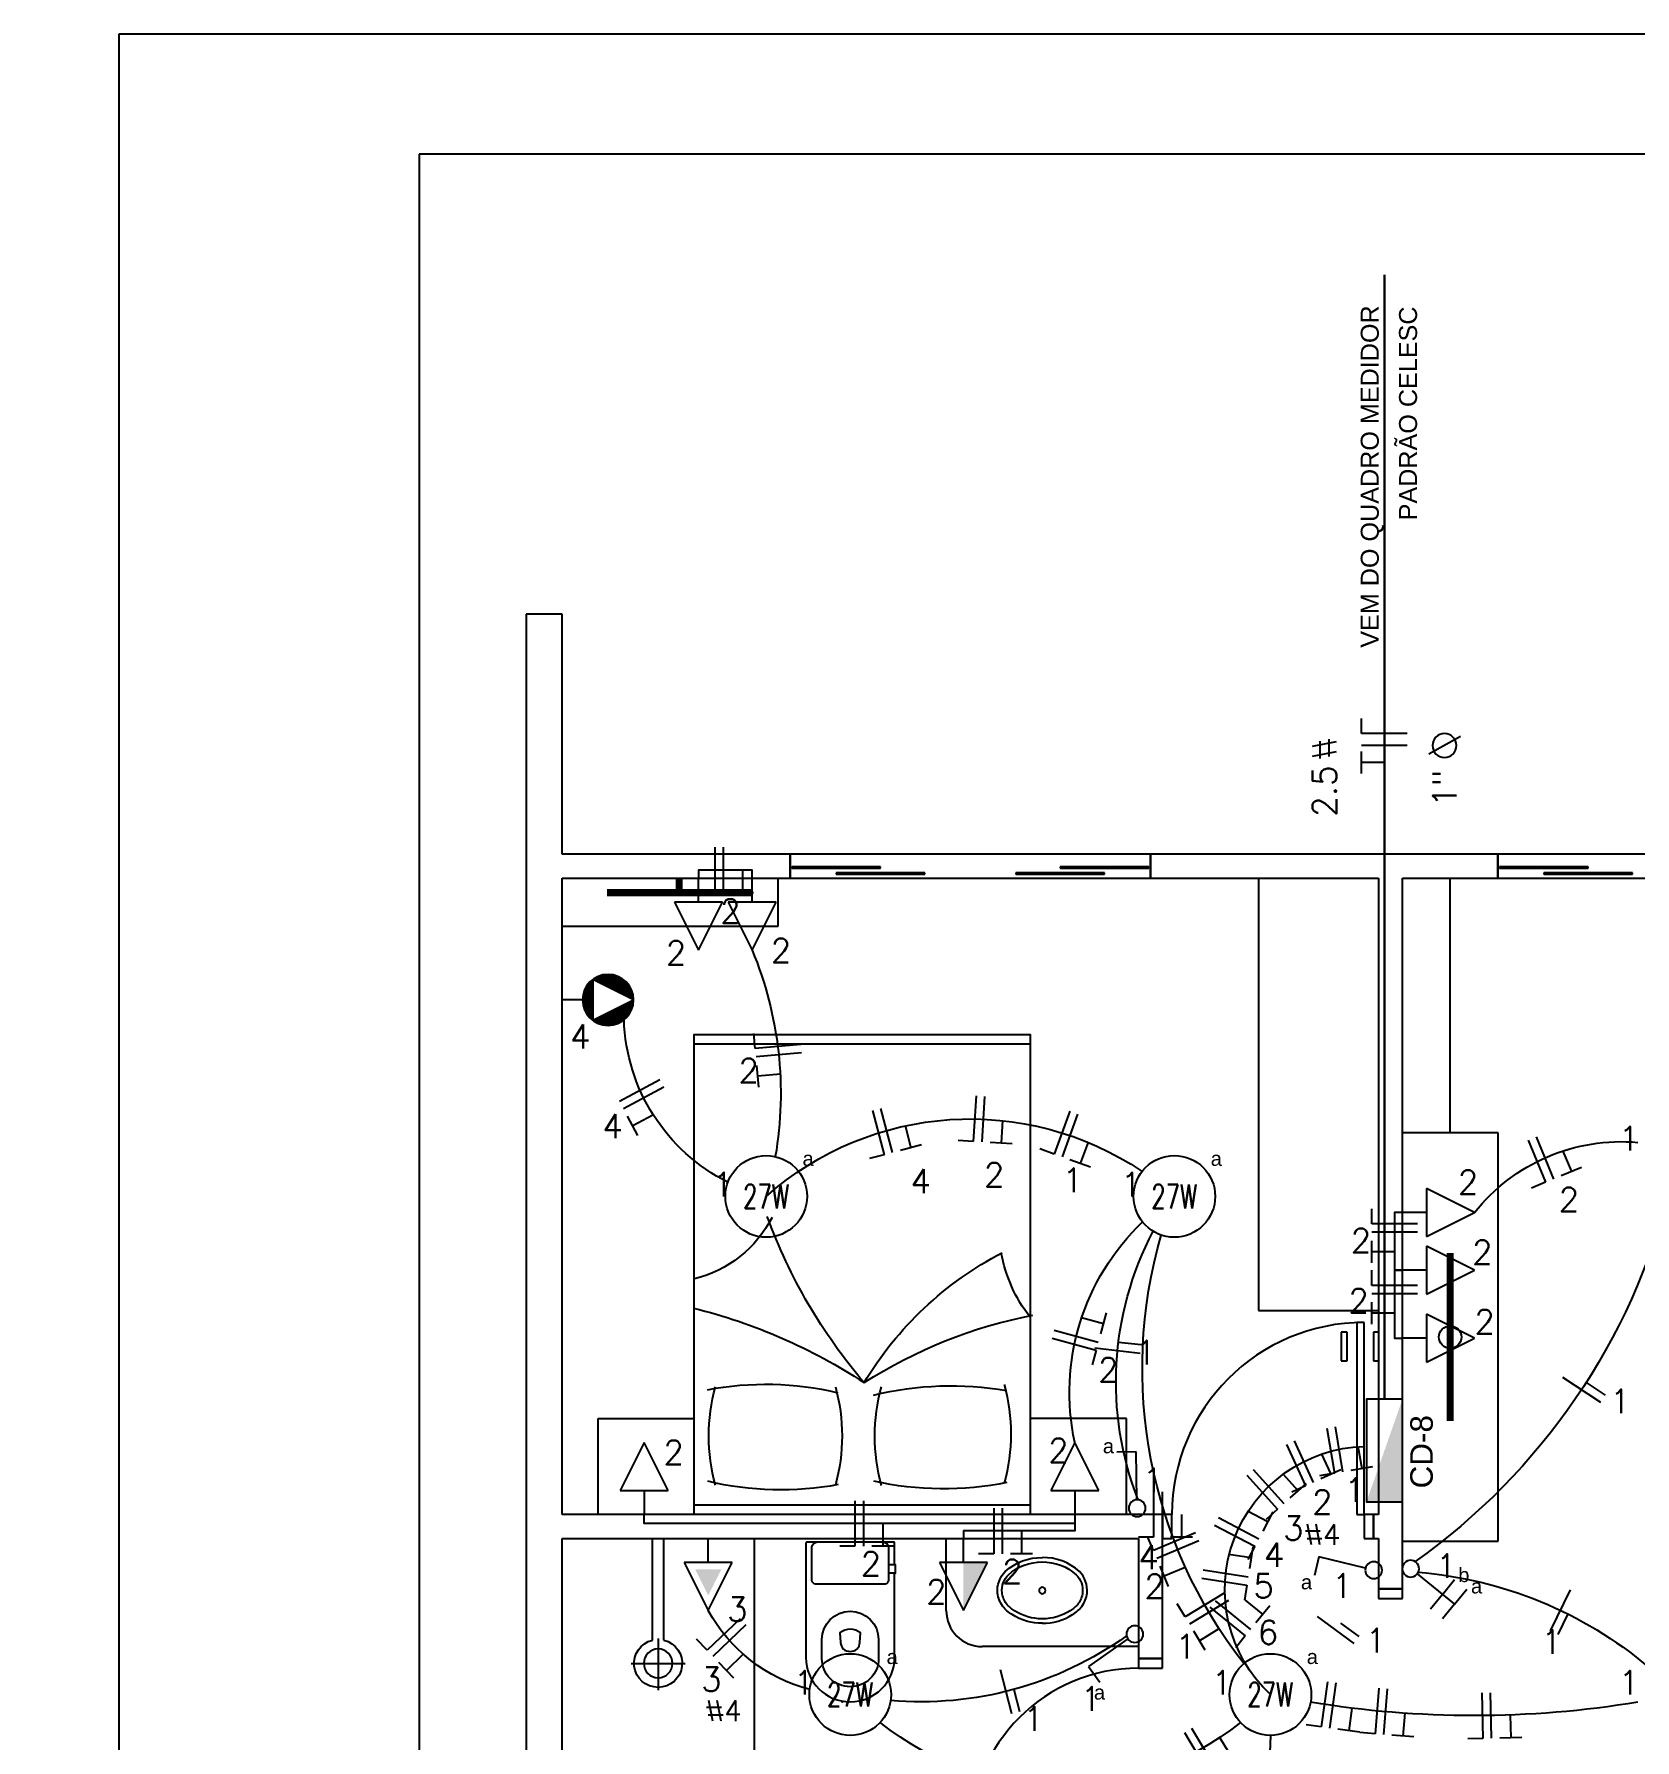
# Model space of a CAD drawing. Header units: metres. Extents: x 49 to 320, y -91 to 27.
# Drawn here: x 141.26 to 147.93, y -53.84 to -46.74 of the extents above; entities that cross this region are included whole.
import ezdxf
from ezdxf.enums import TextEntityAlignment as Align

# ---------------------------------------------------------------- set-up
doc = ezdxf.new("R2010")
doc.units = ezdxf.units.M
doc.header["$LTSCALE"] = 0.2
for name, color, linetype in [('ARQ-___-___-LEG', 3, 'Continuous'), ('ARQ-EQP', 24, 'Continuous'), ('ARQ-EQP-___-INT', 7, 'Continuous'), ('ARQ-MOB-___-INT', 7, 'Continuous'), ('BITOLA', 7, 'Continuous'), ('CIRCUITO', 7, 'Continuous'), ('CIRCUITO_FIACAO', 10, 'Continuous'), ('INTERRUPTORES', 6, 'Continuous'), ('LUMINARIAS', 1, 'Continuous'), ('SOMENTE_FIACAO', 3, 'Continuous'), ('SOMENTE_TUBULACAO', 5, 'Continuous'), ('TEXTO_INTERRUPTOR', 7, 'Continuous'), ('TOMADAS', 3, 'Continuous')]:
    doc.layers.add(name, color=color, linetype=linetype)
doc.styles.add('REGUA100', font='arial.ttf')
doc.styles.add('REGUA60', font='arial.ttf')
doc.styles.add('ROMANS', font='romans', dxfattribs={"height": 6})
doc.styles.get("Standard").update_dxf_attribs({"font": 'arial.ttf'})

# ---------------------------------------------------------------- blocks, each defined once
blk = doc.blocks.new('SAC616S2')
at = {"layer": 'ARQ-EQP', "color": 0, "linetype": 'ByBlock'}
blk.add_lwpolyline([(18.17, -1.5, -0.329256), (18.5, -1.88), (18.5, -49.6, -0.412623), (0, -68, -0.412623), (-18.5, -49.6), (-18.5, -14.45), (-18.9, -14.45), (-18.9, -10.95), (-18.5, -10.95), (-18.5, -1.88, -0.329256), (-18.17, -1.5), (-17.25, -1.5), (0, -1.5), (17.29, -1.5)], format="xyb", close=True, dxfattribs=at)
at = {"layer": 'ARQ-EQP-___-INT'}
for p, q in [((-18.5, -10.95), (-16, -10.95)), ((-18.5, -14.45), (-16, -14.45))]:
    blk.add_line(p, q, dxfattribs=at)
blk.add_lwpolyline([(-14, -1.5, 0.324141), (-16, -3.5), (-16, -17.5, 0.333333), (-14.5, -19), (0, -19), (14.5, -19, 0.333333), (16, -17.5), (16, -3.5, 0.324141), (14, -1.5, 0.324141)], format="xyb", dxfattribs=at)
for points in [[(0, -61.7, 0.418677), (11.8, -50), (11.8, -42.1, 0.411784), (0, -30.2, 0.411784), (-11.8, -42.1), (-11.8, -50, 0.418677)], [(0, -47, -0.428571), (-4, -43.3), (-4.3, -39.3, -0.16754), (0, -37.8, -0.16754), (4.3, -39.3), (4, -43.3, -0.428571)]]:
    blk.add_lwpolyline(points, format="xyb", close=True, dxfattribs=at)
blk.add_point((3.34, -68), dxfattribs=at)
blk = doc.blocks.new('SACHS__2')
at = {"layer": 'ARQ-EQP', "color": 0, "linetype": 'ByBlock'}
for p, q in [((42.29, 2.4), (0, 2.4)), ((0, 2.4), (0, -2.4)), ((42.29, -2.4), (0, -2.4))]:
    blk.add_line(p, q, dxfattribs=at)
blk.add_arc((52, 0), 10, 193.88654, 166.11346, dxfattribs=at)
at = {"layer": 'ARQ-EQP-___-INT'}
for p, q in [((52, 11.2), (52, -11.2)), ((41.6, 0), (63.2, 0))]:
    blk.add_line(p, q, dxfattribs=at)
blk.add_circle((52, 0), 6, dxfattribs=at)
blk = doc.blocks.new('SAL37S_2')
at = {"layer": 'ARQ-EQP-___-INT'}
for points in [[(0.02, -10, 0.145827), (-16.81, -14.87, 0.090827), (-22, -19.4, 0.12568), (-24.84, -26.73, 0.221372), (-20.58, -38.81, 0.186059), (0.02, -46.55, 0.186059)], [(-0.02, -10, -0.145827), (16.81, -14.87, -0.090827), (22, -19.4, -0.12568), (24.84, -26.73, -0.221372), (20.58, -38.81, -0.186059), (-0.02, -46.55, -0.186059)]]:
    blk.add_lwpolyline(points, format="xyb", dxfattribs=at)
blk.add_lwpolyline([(0, -12.5, 0.14623), (-15.5, -17, 0.09047), (-20, -20.9, 0.123903), (-22.35, -27, 0.21906), (-18.85, -37, 0.185248), (0, -44.05, 0.185248), (18.85, -37, 0.21906), (22.35, -27, 0.123903), (20, -20.9, 0.09047), (15.5, -17, 0.14623)], format="xyb", close=True, dxfattribs=at)
blk.add_circle((0, -28.25), 1.8, dxfattribs=at)
blk = doc.blocks.new('MDCCAS22')
at = {"color": 0}
blk.add_lwpolyline([(140, 0), (0, 0), (0, -200), (140, -200)], close=True, dxfattribs=at)
at = {"layer": 'ARQ-MOB-___-INT'}
for p, q in [((0, -4), (140, -4)), ((0, -196), (140, -196))]:
    blk.add_line(p, q, dxfattribs=at)
for centre, radius, start, end in [((36.14, -140.56), 130.32, 79.45741, 103.51085), ((82.89, -32.71), 76.8, 164.48595, 195.51405), ((-15.19, -32.71), 76.8, 344.48595, 15.51405), ((103.9, -146.58), 135.89, 78.80761, 102.36088), ((152.01, -32.7), 76.8, 164.48595, 195.51405), ((55.11, -33.55), 76.8, 344.48595, 15.51405), ((-55.47, 137.47), 230.14, 283.86849, 303.27711), ((29.71, 76.04), 130.31, 259.29808, 283.35216), ((243.13, -201.79), 226.41, 139.56103, 159.93611), ((178.64, 112.88), 199.47, 237.27407, 259.15181), ((195.03, 19.52), 144.83, 210.93609, 242.5714), ((106.88, 82.36), 135.99, 256.29588, 279.84092), ((188.19, -119.84), 61.23, 142.0564, 169.8271), ((-11.98, -146.66), 50.03, 27.33297, 76.02563)]:
    blk.add_arc(centre, radius, start, end, dxfattribs=at)
blk = doc.blocks.new('*U382', base_point=(1526.24, 1510.49))
at = {"linetype": 'Continuous'}
blk.add_circle((1526.24, 1510.49), 17, dxfattribs=at)
at = {"linetype": 'Continuous', "style": 'ROMANS', "width": 0.7}
blk.add_text('27W', height=10, dxfattribs=at).set_placement((1526.2, 1510.49), align=Align.MIDDLE)
blk = doc.blocks.new('*U383', base_point=(1356.24, 1510.49))
at = {"linetype": 'Continuous'}
blk.add_circle((1356.24, 1510.49), 17, dxfattribs=at)
at = {"linetype": 'Continuous', "style": 'ROMANS', "width": 0.7}
blk.add_text('27W', height=10, dxfattribs=at).set_placement((1356.2, 1510.49), align=Align.MIDDLE)
blk = doc.blocks.new('*U384', base_point=(1391.24, 1302.99))
at = {"linetype": 'Continuous'}
blk.add_circle((1391.24, 1302.99), 17, dxfattribs=at)
at = {"linetype": 'Continuous', "style": 'ROMANS', "width": 0.7}
blk.add_text('27W', height=10, dxfattribs=at).set_placement((1391.2, 1302.99), align=Align.MIDDLE)
blk = doc.blocks.new('*U385', base_point=(1566.24, 1302.99))
at = {"linetype": 'Continuous'}
blk.add_circle((1566.24, 1302.99), 17, dxfattribs=at)
at = {"linetype": 'Continuous', "style": 'ROMANS', "width": 0.7}
blk.add_text('27W', height=10, dxfattribs=at).set_placement((1566.2, 1302.99), align=Align.MIDDLE)
blk = doc.blocks.new('*U321', base_point=(1830.96, -37.01))
blk.add_lwpolyline([(1802.46, -37.01), (1802.46, -17.01), (1859.46, -17.01), (1859.46, -37.01)], close=True)
blk.add_trace([(1859.46, -17.01), (1802.46, -37.01), (1859.46, -37.01)])
blk = doc.blocks.new('*U402', base_point=(1511.24, 274.62))
at = {"color": 2}
for p, q in [((1490.54, 291.31), (1495.14, 297.85)), ((1506.9, 279.8), (1490.54, 291.31))]:
    blk.add_line(p, q, dxfattribs=at)
blk.add_circle((1509.76, 277.79), 3.5, dxfattribs=at)
blk = doc.blocks.new('*U404', base_point=(1513.03, 227.99))
at = {"color": 2}
for p, q in [((1510.66, 221.86), (1510.28, 201.86)), ((1510.28, 201.86), (1502.28, 202.01))]:
    blk.add_line(p, q, dxfattribs=at)
blk.add_circle((1510.73, 225.36), 3.5, dxfattribs=at)
blk = doc.blocks.new('*U405', base_point=(1611.24, 248.26))
at = {"color": 2}
for p, q in [((1586.41, 245.65), (1584.54, 253.43)), ((1605.85, 250.33), (1586.41, 245.65))]:
    blk.add_line(p, q, dxfattribs=at)
blk.add_circle((1609.26, 251.15), 3.5, dxfattribs=at)
blk = doc.blocks.new('*U408', base_point=(1621.24, 249.71))
for p, q in [((1642.97, 265.26), (1637.96, 271.5)), ((1627.37, 252.74), (1642.97, 265.26)), ((1637.96, 261.23), (1632.95, 267.47)), ((1642.97, 265.26), (1647.98, 259.02)), ((1637.96, 261.23), (1642.96, 255))]:
    blk.add_line(p, q)
blk.add_circle((1624.64, 250.55), 3.5)
blk = doc.blocks.new('*U410', base_point=(1332.13, 237.99))
for p, q in [((1322.13, 247.99), (1332.13, 267.99)), ((1332.13, 267.99), (1342.13, 247.99)), ((1342.13, 247.99), (1322.13, 247.99)), ((1332.13, 247.99), (1332.13, 237.99))]:
    blk.add_line(p, q)
blk.add_trace([(1326.66, 250.79), (1337.6, 250.79), (1332.13, 261.73)])
blk = doc.blocks.new('*X411')
at = {"color": 0}
for p, q in [((337.98, 767.55), (339.55, 769.11)), ((338.57, 767.25), (341.02, 769.7)), ((339.16, 766.96), (342.24, 770.04)), ((339.75, 766.66), (343.31, 770.22)), ((340.34, 766.37), (344.28, 770.31)), ((340.93, 766.07), (345.18, 770.33)), ((341.52, 765.78), (346.02, 770.28)), ((342.1, 765.49), (346.8, 770.18)), ((342.69, 765.19), (347.55, 770.05)), ((343.28, 764.9), (348.26, 769.87)), ((343.87, 764.6), (348.94, 769.66)), ((344.46, 764.31), (349.58, 769.43)), ((345.05, 764.01), (350.2, 769.16)), ((332.42, 757.57), (337.42, 762.57)), ((332.44, 758.47), (337.42, 763.45)), ((332.47, 756.73), (337.42, 761.68)), ((332.52, 759.44), (337.42, 764.34)), ((332.56, 755.94), (337.42, 760.8)), ((332.71, 760.51), (337.42, 765.22)), ((333.04, 761.73), (337.42, 766.1)), ((333.63, 763.2), (337.42, 766.99)), ((335.06, 765.51), (337.24, 767.69)), ((345.64, 763.72), (350.79, 768.86)), ((346.23, 763.42), (351.35, 768.55)), ((346.82, 763.13), (351.89, 768.2)), ((347.41, 762.83), (352.41, 767.84)), ((348, 762.54), (352.9, 767.45)), ((348.59, 762.24), (353.38, 767.03)), ((349.18, 761.95), (353.83, 766.6)), ((349.77, 761.65), (354.25, 766.14)), ((350.35, 761.36), (354.66, 765.66)), ((350.94, 761.07), (355.04, 765.16)), ((351.53, 760.77), (355.4, 764.64)), ((352.12, 760.48), (355.74, 764.09)), ((352.71, 760.18), (356.05, 763.52)), ((353.3, 759.89), (356.33, 762.92)), ((353.89, 759.59), (356.59, 762.3)), ((354.48, 759.3), (356.82, 761.64)), ((355.07, 759), (357.02, 760.96)), ((332.7, 755.2), (337.42, 759.92)), ((332.87, 754.49), (337.42, 759.03)), ((333.08, 753.81), (337.42, 758.15)), ((333.32, 753.17), (337.42, 757.26)), ((333.59, 752.55), (337.42, 756.38)), ((333.88, 751.96), (337.42, 755.5)), ((334.2, 751.39), (337.42, 754.61)), ((334.55, 750.85), (337.42, 753.73)), ((334.91, 750.34), (337.42, 752.84)), ((340.45, 746.15), (346.83, 752.53)), ((341.11, 745.92), (348.6, 753.42)), ((341.79, 745.73), (350.37, 754.3)), ((342.51, 745.56), (352.13, 755.19)), ((343.27, 745.44), (353.9, 756.07)), ((344.07, 745.36), (355.67, 756.95)), ((344.93, 745.33), (357.42, 757.82)), ((345.85, 745.36), (357.38, 756.9)), ((346.85, 745.48), (357.27, 755.9)), ((347.95, 745.7), (357.05, 754.79)), ((349.23, 746.1), (356.65, 753.52)), ((355.66, 758.71), (357.19, 760.24)), ((356.25, 758.41), (357.31, 759.48)), ((356.84, 758.12), (357.39, 758.67)), ((335.3, 749.84), (337.42, 751.96)), ((335.71, 749.37), (337.42, 751.08)), ((336.15, 748.92), (337.42, 750.19)), ((336.6, 748.49), (337.42, 749.31)), ((337.08, 748.09), (337.42, 748.43)), ((337.58, 747.71), (337.99, 748.11)), ((338.11, 747.35), (339.76, 749)), ((338.66, 747.01), (341.53, 749.88)), ((339.23, 746.7), (343.3, 750.77)), ((339.83, 746.41), (345.06, 751.65)), ((350.84, 746.82), (355.93, 751.91))]:
    blk.add_line(p, q, dxfattribs=at)
blk = doc.blocks.new('*U412', base_point=(1271.24, 13.66))
for p, q in [((1283.99, 22.16), (1300.99, 13.66)), ((1283.99, 5.16), (1283.99, 22.16)), ((1279.74, 13.66), (1271.24, 13.66)), ((1300.99, 13.66), (1283.99, 5.16))]:
    blk.add_line(p, q)
blk.add_circle((1290.37, 13.66), 10.62)
at = {"xscale": 0.85, "yscale": 0.85, "zscale": 0.85}
blk.add_blockref('*X411', (997.19, -630.49), dxfattribs=at)
blk = doc.blocks.new('*U416', base_point=(1305.42, 227.99))
for p, q in [((1305.42, 217.99), (1305.42, 227.99)), ((1295.42, 217.99), (1315.42, 217.99)), ((1305.42, 197.99), (1295.42, 217.99)), ((1315.42, 217.99), (1305.42, 197.99))]:
    blk.add_line(p, q)
blk = doc.blocks.new('*U417', base_point=(1484.76, 227.99))
for p, q in [((1484.76, 217.99), (1484.76, 227.99)), ((1474.76, 217.99), (1494.76, 217.99)), ((1484.76, 197.99), (1474.76, 217.99)), ((1494.76, 217.99), (1484.76, 197.99))]:
    blk.add_line(p, q)
blk = doc.blocks.new('*U418', base_point=(1350.4, -37.01))
for p, q in [((1340.4, -27.01), (1350.4, -7.01)), ((1350.4, -7.01), (1360.4, -27.01)), ((1360.4, -27.01), (1340.4, -27.01)), ((1350.4, -27.01), (1350.4, -37.01))]:
    blk.add_line(p, q)
blk = doc.blocks.new('*U419', base_point=(1328.06, -37.01))
for p, q in [((1318.06, -27.01), (1328.06, -7.01)), ((1328.06, -7.01), (1338.06, -27.01)), ((1338.06, -27.01), (1318.06, -27.01)), ((1328.06, -27.01), (1328.06, -37.01))]:
    blk.add_line(p, q)
blk = doc.blocks.new('*U420', base_point=(1621.24, 102.24))
for p, q in [((1631.24, 112.24), (1651.24, 102.24)), ((1631.24, 92.24), (1631.24, 112.24)), ((1631.24, 102.24), (1621.24, 102.24)), ((1651.24, 102.24), (1631.24, 92.24))]:
    blk.add_line(p, q)
blk = doc.blocks.new('*U421', base_point=(1621.24, 126.22))
for p, q in [((1631.24, 136.22), (1651.24, 126.22)), ((1631.24, 116.22), (1631.24, 136.22)), ((1631.24, 126.22), (1621.24, 126.22)), ((1651.24, 126.22), (1631.24, 116.22))]:
    blk.add_line(p, q)
blk = doc.blocks.new('*U422', base_point=(1621.24, 154.5))
for p, q in [((1631.24, 164.5), (1651.24, 154.5)), ((1631.24, 144.5), (1631.24, 164.5)), ((1631.24, 154.5), (1621.24, 154.5)), ((1651.24, 154.5), (1631.24, 144.5))]:
    blk.add_line(p, q)
blk = doc.blocks.new('*U435', base_point=(1553.79, 314.56))
at = {"linetype": 'ByBlock'}
blk.add_arc((1478.74, 221.27), 119.73, 51.18675, 128.81325, dxfattribs=at)
blk = doc.blocks.new('*U437', base_point=(1582.95, 306.12))
at = {"linetype": 'ByBlock'}
blk.add_arc((1651.12, -104.29), 416.04, 80.56994, 99.43006, dxfattribs=at)
blk = doc.blocks.new('*U438', base_point=(1566.35, 319.99))
at = {"linetype": 'ByBlock'}
for start, end in [(64.71513, 64.71513), (1.87242, 60.25791)]:
    blk.add_arc((1347.88, 312.85), 218.58, start, end, dxfattribs=at)
blk = doc.blocks.new('*U439', base_point=(1555.21, 290.06))
at = {"linetype": 'ByBlock'}
for start, end in [(201.09787, 201.09787), (141.96764, 196.2101)]:
    blk.add_arc((1712.22, 167.25), 199.34, start, end, dxfattribs=at)
blk = doc.blocks.new('*U440', base_point=(1512.8, 85.09))
at = {"linetype": 'ByBlock'}
for start, end in [(311.54724, 311.54724), (228.45276, 303.94152)]:
    blk.add_arc((1441.24, 191.41), 128.16, start, end, dxfattribs=at)
blk = doc.blocks.new('*U441', base_point=(1517.42, 110.02))
at = {"linetype": 'ByBlock'}
blk.add_arc((1637.2, 172.85), 135.26, 158.7442, 207.67668, dxfattribs=at)
blk = doc.blocks.new('*U442', base_point=(1512.98, 106.13))
at = {"linetype": 'ByBlock'}
blk.add_arc((1580.88, 177.25), 98.33, 167.81988, 226.32762, dxfattribs=at)
blk = doc.blocks.new('*U443', base_point=(1340.3, 89.58))
at = {"linetype": 'ByBlock'}
blk.add_arc((1375.37, 19.49), 78.38, 116.57626, 178.208, dxfattribs=at)
blk = doc.blocks.new('*U444', base_point=(1360.03, 78.92))
at = {"linetype": 'ByBlock'}
for start, end in [(16.02017, 16.02017), (337.45978, 9.75183)]:
    blk.add_arc((1206.81, 52.59), 155.47, start, end, dxfattribs=at)
blk = doc.blocks.new('*U445', base_point=(1484.76, 227.99))
at = {"linetype": 'ByBlock'}
blk.add_lwpolyline([(1484.76, 227.99), (1484.76, 231.73), (1305.42, 231.73), (1305.42, 227.99)], dxfattribs=at)
blk = doc.blocks.new('*U446', base_point=(1374.38, 300.85))
at = {"linetype": 'ByBlock'}
blk.add_arc((1391.24, 235.58), 67.41, 104.48774, 151.26272, dxfattribs=at)
blk = doc.blocks.new('*U447', base_point=(1408.07, 305.44))
at = {"linetype": 'ByBlock'}
blk.add_arc((1420.79, 159.08), 146.92, 54.38759, 94.96753, dxfattribs=at)
blk = doc.blocks.new('*U448', base_point=(1438.38, 237.99))
for p, q in [((1428.38, 247.99), (1438.38, 267.99)), ((1438.38, 267.99), (1448.38, 247.99)), ((1448.38, 247.99), (1428.38, 247.99)), ((1438.38, 247.99), (1438.38, 237.99))]:
    blk.add_line(p, q)
blk.add_trace([(1438.38, 247.99), (1448.38, 247.99), (1438.38, 267.99)])
blk = doc.blocks.new('*U449', base_point=(1484.76, 227.99))
at = {"linetype": 'ByBlock'}
blk.add_lwpolyline([(1484.76, 227.99), (1484.76, 234.82), (1438.38, 234.82), (1438.38, 237.99)], dxfattribs=at)
blk = doc.blocks.new('*U455', base_point=(1723.55, 291.41))
at = {"linetype": 'ByBlock'}
blk.add_arc((1614.14, 421.38), 169.89, 274.61369, 310.09085, dxfattribs=at)
blk = doc.blocks.new('*U456', base_point=(1732.37, 92.94))
at = {"linetype": 'ByBlock'}
blk.add_arc((1470.13, 27.02), 270.4, 14.10915, 54.66184, dxfattribs=at)
blk = doc.blocks.new('*U457', base_point=(1719.32, 72.99))
at = {"linetype": 'ByBlock'}
for start, end in [(287.56289, 287.56289), (218.43399, 275.06739)]:
    blk.add_arc((1712.42, 150.79), 78.11, start, end, dxfattribs=at)
blk = doc.blocks.new('*U478', base_point=(1621.24, 102.24))
at = {"linetype": 'ByBlock'}
blk.add_lwpolyline([(1621.24, 102.24), (1617.97, 102.24), (1617.97, 126.22), (1621.24, 126.22)], dxfattribs=at)
blk = doc.blocks.new('*U479', base_point=(1621.24, 126.22))
at = {"linetype": 'ByBlock'}
blk.add_lwpolyline([(1621.24, 126.22), (1617.97, 126.22), (1617.97, 154.5), (1621.24, 154.5)], dxfattribs=at)
blk = doc.blocks.new('*U480', base_point=(1350.4, -37.01))
at = {"linetype": 'ByBlock'}
blk.add_lwpolyline([(1350.4, -37.01), (1350.4, -40.44), (1328.06, -40.44), (1328.06, -37.01)], dxfattribs=at)
blk = doc.blocks.new('N')
for p, q in [((0, 9.5), (-6.33, 9.5)), ((0, -9.5), (0, 9.5))]:
    blk.add_line(p, q)
blk = doc.blocks.new('F')
blk.add_line((0, -9.5), (0, 9.5))
blk = doc.blocks.new('T')
at = {"linetype": 'Continuous'}
for p, q in [((4.57, 9.5), (-4.57, 9.5)), ((0, 0), (0, 9.5))]:
    blk.add_line(p, q, dxfattribs=at)
blk = doc.blocks.new('*U486', base_point=(1597.21, 201.64))
at = {"layer": 'SOMENTE_FIACAO', "linetype": 'ByBlock', "rotation": 350.3883811900001}
for name, p in [('N', (1591.3, 201.41)), ('F', (1594.75, 200.83)), ('T', (1602.71, 199.48))]:
    blk.add_blockref(name, p, dxfattribs=at)
blk = doc.blocks.new('*U487', base_point=(1540.09, 323.68))
at = {"layer": 'SOMENTE_FIACAO', "linetype": 'ByBlock', "rotation": 329.07498224}
for name, p in [('N', (1535.31, 326.95)), ('F', (1538.31, 325.15)), ('T', (1545.24, 321))]:
    blk.add_blockref(name, p, dxfattribs=at)
blk = doc.blocks.new('*U488', base_point=(1594.57, 307.13))
at = {"layer": 'SOMENTE_FIACAO', "linetype": 'ByBlock', "rotation": 7.82594547}
for name, p in [('N', (1588.73, 307.08)), ('F', (1592.2, 307.56)), ('T', (1600.2, 308.66))]:
    blk.add_blockref(name, p, dxfattribs=at)
blk = doc.blocks.new('*U490', base_point=(1543.17, 269.85))
at = {"layer": 'SOMENTE_FIACAO', "linetype": 'ByBlock', "rotation": 58.74463088}
for name, p in [('T', (1544.81, 275.62)), ('N', (1538.81, 265.73)), ('F', (1540.62, 268.72))]:
    blk.add_blockref(name, p, dxfattribs=at)
blk = doc.blocks.new('R')
blk.add_line((0, 0), (0, 9.5))
blk = doc.blocks.new('*U491', base_point=(1457.63, 300.94))
at = {"layer": 'SOMENTE_FIACAO', "linetype": 'ByBlock', "rotation": 345.4423853999999}
for name, p in [('F', (1456.02, 301.72)), ('R', (1459.41, 300.84))]:
    blk.add_blockref(name, p, dxfattribs=at)
blk = doc.blocks.new('*U492', base_point=(1504.07, 158.09))
at = {"layer": 'SOMENTE_FIACAO', "linetype": 'ByBlock', "rotation": 276.3259745}
for name, p in [('F', (1502.57, 159.68)), ('R', (1502.96, 156.2))]:
    blk.add_blockref(name, p, dxfattribs=at)
blk = doc.blocks.new('*U493', base_point=(1484.23, 72.63))
at = {"layer": 'SOMENTE_FIACAO', "linetype": 'ByBlock', "rotation": 19.89384190000001}
for name, p in [('F', (1482.7, 70.12)), ('T', (1490.29, 72.87)), ('N', (1479.41, 68.93))]:
    blk.add_blockref(name, p, dxfattribs=at)
blk = doc.blocks.new('*U495', base_point=(1593.57, 274))
at = {"layer": 'SOMENTE_FIACAO', "linetype": 'ByBlock', "rotation": 306.34365779}
for name, p in [('F', (1593.39, 276.04)), ('R', (1595.47, 273.22))]:
    blk.add_blockref(name, p, dxfattribs=at)
blk = doc.blocks.new('*U501', base_point=(1694.92, 173.33))
at = {"layer": 'SOMENTE_FIACAO', "linetype": 'ByBlock', "rotation": 303.05878063}
for name, p in [('F', (1695.8, 175.99)), ('R', (1697.71, 173.06))]:
    blk.add_blockref(name, p, dxfattribs=at)
blk = doc.blocks.new('*U503', base_point=(1687.57, 270.57))
at = {"layer": 'SOMENTE_FIACAO', "linetype": 'ByBlock', "rotation": 25.96132079000001}
for name, p in [('R', (1690.09, 269.4)), ('F', (1686.94, 267.87))]:
    blk.add_blockref(name, p, dxfattribs=at)
blk = doc.blocks.new('*U530', base_point=(1582.47, 205.6))
at = {"layer": 'SOMENTE_FIACAO', "linetype": 'ByBlock', "rotation": 335.47512272}
for name, p in [('N', (1576.92, 207.4)), ('F', (1580.11, 205.94)), ('T', (1587.45, 202.59))]:
    blk.add_blockref(name, p, dxfattribs=at)
blk = doc.blocks.new('*U533', base_point=(1616.44, 309.85))
at = {"layer": 'SOMENTE_FIACAO', "linetype": 'ByBlock', "rotation": 4.785748150000001}
for name, p in [('T', (1622.17, 310.78)), ('N', (1610.64, 309.81)), ('F', (1614.13, 310.1))]:
    blk.add_blockref(name, p, dxfattribs=at)
blk = doc.blocks.new('*U534', base_point=(1529.33, 244.36))
at = {"layer": 'SOMENTE_FIACAO', "linetype": 'ByBlock', "rotation": 67.13835379999999}
for name, p in [('T', (1530.79, 250.03)), ('N', (1526.29, 239.36)), ('F', (1527.65, 242.59))]:
    blk.add_blockref(name, p, dxfattribs=at)
blk = doc.blocks.new('*U535', base_point=(1487.12, 151.8))
at = {"layer": 'SOMENTE_FIACAO', "linetype": 'ByBlock', "rotation": 285.18414306}
for name, p in [('N', (1484.46, 157.08)), ('F', (1485.38, 153.7)), ('T', (1487.5, 145.91))]:
    blk.add_blockref(name, p, dxfattribs=at)
blk = doc.blocks.new('*U536', base_point=(1456.8, 234.69))
at = {"layer": 'SOMENTE_FIACAO', "linetype": 'ByBlock'}
for name, p in [('N', (1451.02, 234.82)), ('F', (1454.52, 234.82)), ('T', (1462.59, 234.82))]:
    blk.add_blockref(name, p, dxfattribs=at)
blk = doc.blocks.new('*U537', base_point=(1399.02, 231.54))
at = {"layer": 'SOMENTE_FIACAO', "linetype": 'ByBlock'}
for name, p in [('N', (1393.23, 231.73)), ('F', (1396.73, 231.73)), ('T', (1404.8, 231.73))]:
    blk.add_blockref(name, p, dxfattribs=at)
blk = doc.blocks.new('*U538', base_point=(1448.7, 65.92))
at = {"layer": 'SOMENTE_FIACAO', "linetype": 'ByBlock', "rotation": 3.401011499999999}
for name, p in [('N', (1443.07, 63.13)), ('F', (1446.56, 63.34)), ('T', (1454.62, 63.82))]:
    blk.add_blockref(name, p, dxfattribs=at)
blk = doc.blocks.new('*U539', base_point=(1361.02, 38.92))
at = {"layer": 'SOMENTE_FIACAO', "linetype": 'ByBlock', "rotation": 84.93625435}
for name, p in [('T', (1362.18, 44.63)), ('F', (1361.47, 36.59)), ('N', (1361.16, 33.1))]:
    blk.add_blockref(name, p, dxfattribs=at)
blk = doc.blocks.new('*U540', base_point=(1340.59, -40.54))
at = {"layer": 'SOMENTE_FIACAO', "linetype": 'ByBlock'}
for name, p in [('N', (1334.8, -40.44)), ('F', (1338.3, -40.44)), ('T', (1346.38, -40.44))]:
    blk.add_blockref(name, p, dxfattribs=at)
blk = doc.blocks.new('*U543', base_point=(1683.08, 79.77))
at = {"layer": 'SOMENTE_FIACAO', "linetype": 'ByBlock', "rotation": 337.55176784}
for name, p in [('N', (1677.25, 80.81)), ('F', (1680.49, 79.48)), ('T', (1687.95, 76.39))]:
    blk.add_blockref(name, p, dxfattribs=at)
blk = doc.blocks.new('*U544', base_point=(1617.75, 112.73))
at = {"layer": 'SOMENTE_FIACAO', "linetype": 'ByBlock', "rotation": 90}
for name, p in [('T', (1617.97, 118.52)), ('F', (1617.97, 110.45)), ('N', (1617.97, 106.95))]:
    blk.add_blockref(name, p, dxfattribs=at)
blk = doc.blocks.new('*U545', base_point=(1618.06, 138.41))
at = {"layer": 'SOMENTE_FIACAO', "linetype": 'ByBlock', "rotation": 90}
for name, p in [('T', (1617.97, 144.19)), ('F', (1617.97, 136.12)), ('N', (1617.97, 132.62))]:
    blk.add_blockref(name, p, dxfattribs=at)
blk = doc.blocks.new('*U557', base_point=(1568.24, 216.11))
at = {"layer": 'SOMENTE_FIACAO', "linetype": 'ByBlock', "rotation": 318.13209357}
for name, p in [('N', (1562.81, 218.72)), ('F', (1565.42, 216.38)), ('T', (1571.43, 210.99))]:
    blk.add_blockref(name, p, dxfattribs=at)
blk = doc.blocks.new('bitol')
for p, q in [((5.27, 10), (3.33, -0.04)), ((9.37, 10), (7.44, -0.04)), ((2.25, 3.18), (9.54, 3.18)), ((3.08, 6.89), (10.37, 6.89))]:
    blk.add_line(p, q)
at = {"style": 'ROMANS'}
blk.add_attdef('BS', (10.82, -0.01), '', height=10, dxfattribs=at)
blk = doc.blocks.new('*U560', base_point=(1342.45, 282.21))
at = {"layer": 'SOMENTE_FIACAO', "linetype": 'ByBlock', "rotation": 46.29906515}
for name, p in [('T', (1346.51, 286.34)), ('N', (1338.51, 277.97)), ('F', (1340.93, 280.5))]:
    blk.add_blockref(name, p, dxfattribs=at)
blk = doc.blocks.new('*U561', base_point=(1555.61, 232.46))
at = {"layer": 'SOMENTE_FIACAO', "linetype": 'ByBlock', "rotation": 297.61497872}
for name, p in [('N', (1551.38, 236.77)), ('F', (1553, 233.67)), ('T', (1556.74, 226.52))]:
    blk.add_blockref(name, p, dxfattribs=at)
blk = doc.blocks.new('*U562', base_point=(1523.4, 226.7))
at = {"layer": 'SOMENTE_FIACAO', "linetype": 'ByBlock'}
for name, p in [('N', (1517.61, 227.99)), ('F', (1521.11, 227.99)), ('T', (1529.19, 227.99))]:
    blk.add_blockref(name, p, dxfattribs=at)
blk = doc.blocks.new('*U563', base_point=(1409.08, 69.59))
at = {"layer": 'SOMENTE_FIACAO', "linetype": 'ByBlock', "rotation": 345.20985766}
for name, p in [('N', (1402.93, 68.97)), ('F', (1406.31, 68.08)), ('T', (1414.12, 66.02))]:
    blk.add_blockref(name, p, dxfattribs=at)
blk = doc.blocks.new('*U564', base_point=(1306.93, 56.2))
at = {"layer": 'SOMENTE_FIACAO', "linetype": 'ByBlock', "rotation": 61.78883470000001}
for name, p in [('T', (1309.04, 61.64)), ('F', (1305.22, 54.52)), ('F', (1303.57, 51.44))]:
    blk.add_blockref(name, p, dxfattribs=at)
blk = doc.blocks.new('*U565', base_point=(1548.67, 250.3))
at = {"layer": 'SOMENTE_FIACAO', "linetype": 'ByBlock', "rotation": 278.79667711}
for name, p in [('N', (1547.08, 255.91)), ('F', (1547.61, 252.45)), ('T', (1548.85, 244.47))]:
    blk.add_blockref(name, p, dxfattribs=at)
blk = doc.blocks.new('*U568', base_point=(1550.5, 271.07))
at = {"layer": 'SOMENTE_FIACAO', "linetype": 'ByBlock', "rotation": 78.25304967}
for name, p in [('T', (1549.69, 277.15)), ('F', (1548.04, 269.24)), ('N', (1547.33, 265.82))]:
    blk.add_blockref(name, p, dxfattribs=at)
blk = doc.blocks.new('*U569', base_point=(1660.31, 311))
at = {"layer": 'SOMENTE_FIACAO', "linetype": 'ByBlock', "rotation": 358.73242407}
for name, p in [('N', (1654.54, 311.77)), ('F', (1658.03, 311.69)), ('T', (1666.11, 311.51))]:
    blk.add_blockref(name, p, dxfattribs=at)
blk = doc.blocks.new('*U434', base_point=(1605.24, 199.63))
at = {"linetype": 'ByBlock'}
for start, end in [(283.82247, 283.82247), (133.0073, 268.33735)]:
    blk.add_arc((1606.98, 259.32), 59.72, start, end, dxfattribs=at)
blk = doc.blocks.new('diam')
blk.add_line((8.47, 11.54), (1.06, -1.68))
blk.add_circle((4.96, 5.01), 5)
at = {"style": 'ROMANS'}
blk.add_attdef('DS', (12.39, -0.01), '', height=10, dxfattribs=at)

msp = doc.modelspace()

# ---------------------------------------------------------------- linework, layer by layer
at = {"color": 15}
for p, q in [((188.8835, -46.7371), (141.6146, -46.7371)), ((141.6146, -46.7371), (141.6146, -75.2305))]:
    msp.add_line(p, q, dxfattribs=at)
at = {"color": 0}
for p, q in [((188.3835, -47.2371), (142.8646, -47.2371)), ((142.8646, -47.2371), (142.8646, -74.7305))]:
    msp.add_line(p, q, dxfattribs=at)
for p, q in [((143.3104, -49.153), (143.3104, -58.153)), ((143.4604, -49.153), (143.3104, -49.153)), ((143.4604, -50.153), (143.4604, -49.153)), ((144.4104, -50.153), (143.4604, -50.153)), ((144.4104, -50.253), (144.4104, -50.153)), ((144.4114, -50.153), (144.4104, -50.153)), ((144.4104, -50.153), (144.4104, -50.253)), ((145.9094, -50.153), (144.4114, -50.153)), ((144.4114, -50.253), (144.4114, -50.153)), ((145.9104, -50.153), (145.9094, -50.153)), ((145.9094, -50.153), (145.9094, -50.253)), ((145.9104, -50.153), (145.9104, -50.253)), ((147.3579, -50.153), (145.9104, -50.153)), ((145.9104, -50.253), (145.9104, -50.153)), ((147.3579, -50.253), (147.3579, -50.153)), ((147.3589, -50.153), (147.3579, -50.153)), ((147.3579, -50.153), (147.3579, -50.253)), ((148.8569, -50.153), (147.3589, -50.153)), ((147.3589, -50.253), (147.3589, -50.153)), ((144.7867, -50.2055), (144.4174, -50.2055)), ((144.4174, -50.2055), (144.4174, -50.2105)), ((144.4174, -50.2105), (144.7867, -50.2105)), ((144.7867, -50.2105), (144.7867, -50.2055)), ((145.9034, -50.2055), (145.5342, -50.2055)), ((145.5342, -50.2055), (145.5342, -50.2105)), ((145.5342, -50.2105), (145.9034, -50.2105)), ((145.9034, -50.2105), (145.9034, -50.2055)), ((147.7342, -50.2055), (147.3649, -50.2055)), ((147.3649, -50.2055), (147.3649, -50.2105)), ((147.3649, -50.2105), (147.7342, -50.2105)), ((147.7342, -50.2105), (147.7342, -50.2055)), ((143.4604, -52.903), (143.4604, -50.253)), ((143.4604, -50.253), (144.4104, -50.253)), ((144.3604, -50.453), (144.3604, -50.253)), ((144.4104, -50.253), (144.4114, -50.253)), ((144.4114, -50.253), (145.9094, -50.253)), ((144.9713, -50.2305), (144.602, -50.2305)), ((144.602, -50.2305), (144.602, -50.2355)), ((144.602, -50.2355), (144.9713, -50.2355)), ((144.9713, -50.2355), (144.9713, -50.2305)), ((145.7188, -50.2305), (145.3495, -50.2305)), ((145.3495, -50.2305), (145.3495, -50.2355)), ((145.3495, -50.2355), (145.7188, -50.2355)), ((145.7188, -50.2355), (145.7188, -50.2305)), ((145.9094, -50.253), (145.9104, -50.253)), ((145.9104, -50.253), (146.8604, -50.253)), ((146.3604, -50.253), (146.3604, -52.053)), ((146.8604, -50.253), (146.8604, -52.903)), ((146.9604, -53.213), (146.9604, -50.253)), ((146.9604, -50.253), (147.3579, -50.253)), ((147.1592, -51.3137), (147.1592, -50.253)), ((147.3579, -50.253), (147.3589, -50.253)), ((147.3589, -50.253), (148.8569, -50.253)), ((147.9188, -50.2305), (147.5495, -50.2305)), ((147.5495, -50.2305), (147.5495, -50.2355)), ((147.5495, -50.2355), (147.9188, -50.2355)), ((147.9188, -50.2355), (147.9188, -50.2305)), ((143.4604, -50.453), (144.3604, -50.453)), ((147.3592, -51.3137), (146.9592, -51.3137)), ((147.3592, -53.0137), (147.3592, -51.3137)), ((146.3604, -52.053), (146.8604, -52.053)), ((146.7054, -52.143), (146.7054, -52.263)), ((146.7304, -52.143), (146.7054, -52.143)), ((146.7304, -52.263), (146.7304, -52.143)), ((146.8004, -52.103), (146.7704, -52.103)), ((146.7704, -52.103), (146.7704, -52.903)), ((146.8004, -52.903), (146.8004, -52.103)), ((146.8404, -52.143), (146.8404, -52.263)), ((146.8604, -52.143), (146.8404, -52.143)), ((146.7054, -52.263), (146.7304, -52.263)), ((146.8404, -52.263), (146.8604, -52.263)), ((143.6104, -52.903), (143.6104, -52.503)), ((143.6104, -52.503), (144.0104, -52.503)), ((145.8104, -52.503), (145.4104, -52.503)), ((145.8104, -52.903), (145.8104, -52.503)), ((145.9604, -52.903), (143.4604, -52.903)), ((145.9604, -53.003), (145.9604, -52.903)), ((146.0004, -52.903), (145.9604, -52.903)), ((145.9604, -52.903), (145.9604, -53.003)), ((146.0004, -53.003), (146.0004, -52.903)), ((146.7704, -52.903), (146.8004, -52.903)), ((146.8404, -52.903), (146.8004, -52.903)), ((146.8004, -52.903), (146.8004, -53.003)), ((146.8404, -52.903), (146.8404, -53.003)), ((146.8604, -52.903), (146.8404, -52.903)), ((146.8404, -53.003), (146.8404, -52.903)), ((143.4604, -54.303), (143.4604, -53.003)), ((143.4604, -53.003), (145.8604, -53.003)), ((144.2604, -53.003), (144.2604, -54.303)), ((145.0604, -53.303), (145.0604, -53.003)), ((145.8604, -53.003), (145.8604, -53.503)), ((145.9604, -53.503), (145.9604, -53.003)), ((145.9604, -53.003), (146.0004, -53.003)), ((146.8004, -53.003), (146.8404, -53.003)), ((146.8404, -53.003), (146.8604, -53.003)), ((146.8604, -53.003), (146.8604, -53.213)), ((146.9592, -53.0137), (147.3592, -53.0137)), ((146.8604, -53.213), (146.9604, -53.213)), ((146.9604, -53.213), (146.8604, -53.213)), ((146.8604, -53.213), (146.8604, -53.253)), ((146.8604, -53.253), (146.9604, -53.253)), ((146.9604, -53.253), (146.9604, -53.213)), ((145.8604, -53.453), (145.2104, -53.453)), ((145.8604, -53.503), (145.9604, -53.503)), ((145.9604, -53.503), (145.8604, -53.503)), ((145.8604, -53.503), (145.8604, -53.543)), ((145.8604, -53.543), (145.9604, -53.543)), ((145.9604, -53.543), (145.9604, -53.503))]:
    msp.add_line(p, q)
at = {"const_width": 0.03}
for points in [[(143.9479, -50.3126), (144.2479, -50.3126), (143.6479, -50.3126)], [(143.9479, -50.3126), (143.9479, -50.253)], [(147.1592, -52.1637), (147.1592, -52.5137), (147.1592, -51.8137)]]:
    msp.add_lwpolyline(points, dxfattribs=at)
msp.add_circle((147.1592, -52.1637), 0.0468)
for centre, radius, start, end in [((146.8004, -52.903), 0.8, 90, 180), ((145.2104, -53.303), 0.15, 180, 270), ((145.8604, -54.243), 0.7, 90, 180)]:
    msp.add_arc(centre, radius, start, end)
at = {"layer": 'SOMENTE_TUBULACAO', "const_width": 0.01}
msp.add_lwpolyline([(146.8854, -52.4226), (146.8854, -47.739)], dxfattribs=at)

# ---------------------------------------------------------------- block references
at = {"linetype": 'ByBlock', "xscale": -0.01, "yscale": 0.01, "zscale": 0.01, "rotation": 90}
for name, p in [('N', (146.8854, -49.6506)), ('F', (146.8854, -49.7006)), ('T', (146.8854, -49.7706))]:
    msp.add_blockref(name, p, dxfattribs=at)
at = {"linetype": 'ByBlock'}
ref = msp.add_blockref('diam', (147.1854, -49.6506), dxfattribs=dict(at, xscale=-0.01, yscale=0.01, zscale=0.01, rotation=90))
ref.add_attrib('DS', '1"', (147.1856, -49.9555), dxfattribs={"height": 0.1, "rotation": 90, "style": 'ROMANS'})
ref = msp.add_blockref('bitol', (146.6854, -49.6506), dxfattribs=dict(at, xscale=-0.01, yscale=0.01, zscale=0.01, rotation=90))
ref.add_attrib('BS', '2.5', (146.6856, -49.997), dxfattribs={"height": 0.1, "rotation": 90, "style": 'ROMANS'})
for name, p, xscale, yscale, zscale, rotation in [('MDCCAS22', (144.0104, -52.903), -0.01, 0.01, 0.01, 180), ('SACHS__2', (143.8604, -53.003), -0.01, 0.01, 0.01, 90), ('SAL37S_2', (145.4604, -53.431), -0.0075, 0.0075, 0.0075, 180)]:
    msp.add_blockref(name, p, dxfattribs=dict(xscale=xscale, yscale=yscale, zscale=zscale, rotation=rotation))
at = {"xscale": -0.01, "yscale": 0.01, "zscale": 0.01}
msp.add_blockref('SAC616S2', (144.6604, -53.003), dxfattribs=at)
at = {"layer": 'BITOLA', "linetype": 'ByBlock'}
ref = msp.add_blockref('bitol', (146.5371, -52.9441), dxfattribs=dict(at, xscale=-0.0085, yscale=0.0085, zscale=0.0085, rotation=180))
ref.add_attrib('BS', '4', (146.6291, -53.0289), dxfattribs={"layer": '0', "height": 0.085, "style": 'ROMANS'})
ref = msp.add_blockref('bitol', (144.0429, -53.6782), dxfattribs=dict(at, xscale=-0.0085, yscale=0.0085, zscale=0.0085, rotation=180))
ref.add_attrib('BS', '4', (144.1349, -53.7631), dxfattribs={"layer": '0', "height": 0.085, "style": 'ROMANS'})
at = {"layer": 'INTERRUPTORES', "xscale": -0.01, "yscale": 0.01, "zscale": 0.01, "rotation": 180}
for name, p in [('*U404', (145.8783, -52.903)), ('*U405', (146.8604, -53.1057)), ('*U408', (146.9604, -53.1202)), ('*U402', (145.8604, -53.3692))]:
    msp.add_blockref(name, p, dxfattribs=at)
at = {"layer": 'LUMINARIAS', "xscale": 0.01, "yscale": 0.01, "zscale": 0.01}
for name, p in [('*U383', (144.3104, -51.578)), ('*U382', (146.0104, -51.578)), ('*U384', (144.6604, -53.653)), ('*U385', (146.4104, -53.653))]:
    msp.add_blockref(name, p, dxfattribs=at)
at = {"layer": 'LUMINARIAS', "xscale": -0.0075, "yscale": 0.0075, "zscale": 0.0075, "rotation": 90}
msp.add_blockref('*U321', (146.9604, -52.6364), dxfattribs=at)
at = {"layer": 'SOMENTE_FIACAO', "linetype": 'ByBlock', "xscale": -0.01, "yscale": 0.01, "zscale": 0.01}
for name, p, rotation in [('*U540', (144.1539, -50.2176), 180), ('*U539', (144.3582, -51.0123), 180), ('*U564', (143.8173, -51.185), 180), ('*U563', (144.8388, -51.3189), 180), ('*U538', (145.235, -51.2822), 180), ('*U493', (145.5903, -51.3493), 180), ('*U543', (147.5788, -51.4207), 180), ('*U544', (146.9255, -51.7504), 180), ('*U545', (146.9286, -52.0071), 180), ('*U535', (145.6192, -52.141), 180), ('*U492', (145.7887, -52.2039), 180), ('*U501', (147.6972, -52.3563), 180), ('*U486', (146.72, -52.6394), 180), ('*U530', (146.5726, -52.6791), 180), ('*U557', (146.4304, -52.7841), 180), ('*U537', (144.7381, -52.9385), 180), ('*U562', (145.982, -52.89), 180), ('*U561', (146.3041, -52.9476), 180), ('*U536', (145.316, -52.9699), 180), ('*U534', (146.0413, -53.0666), 180), ('*U565', (146.2347, -53.126), 180), ('*U490', (146.1797, -53.3215), 180), ('*U568', (146.2528, -53.2911), 309.1457447427613), ('*U503', (147.6237, -53.3287), 180), ('*U560', (144.1725, -53.4451), 180), ('*U495', (146.6837, -53.363), 180), ('*U491', (145.3243, -53.6324), 180), ('*U488', (146.6937, -53.6943), 180), ('*U533', (146.9124, -53.7215), 180), ('*U569', (147.3511, -53.7331), 180), ('*U487', (146.1489, -53.8598), 180)]:
    msp.add_blockref(name, p, dxfattribs=dict(at, rotation=rotation))
at = {"layer": 'SOMENTE_TUBULACAO', "linetype": 'Continuous', "xscale": -0.01, "yscale": 0.01, "zscale": 0.01, "rotation": 180}
for name, p in [('*U444', (144.3483, -51.4122)), ('*U480', (144.252, -50.253)), ('*U439', (146.3001, -53.5236)), ('*U443', (144.151, -51.5188)), ('*U440', (145.876, -51.4739)), ('*U457', (147.9412, -51.3529)), ('*U438', (146.4115, -53.8229)), ('*U456', (148.0717, -51.5524)), ('*U478', (146.9604, -51.6454)), ('*U442', (145.8778, -51.6843)), ('*U441', (145.9221, -51.7232)), ('*U479', (146.9604, -51.8853)), ('*U434', (146.8004, -52.6193)), ('*U445', (145.5956, -52.903)), ('*U449', (145.5956, -52.903)), ('*U455', (147.9835, -53.5371)), ('*U446', (144.4918, -53.6315)), ('*U447', (144.8286, -53.6774)), ('*U437', (146.5775, -53.6842)), ('*U435', (146.2858, -53.7686))]:
    msp.add_blockref(name, p, dxfattribs=at)
at = {"layer": 'TOMADAS', "xscale": -0.01, "yscale": 0.01, "zscale": 0.01, "rotation": 180}
for name, p in [('*U419', (144.0286, -50.253)), ('*U419', (144.0286, -50.253)), ('*U418', (144.252, -50.253)), ('*U418', (144.252, -50.253)), ('*U412', (143.4604, -50.7596)), ('*U412', (143.4604, -50.7596)), ('*U420', (146.9604, -51.6454)), ('*U420', (146.9604, -51.6454)), ('*U421', (146.9604, -51.8853)), ('*U421', (146.9604, -51.8853)), ('*U422', (146.9604, -52.168)), ('*U422', (146.9604, -52.168)), ('*U416', (143.8022, -52.903)), ('*U416', (143.8022, -52.903)), ('*U417', (145.5956, -52.903)), ('*U417', (145.5956, -52.903)), ('*U410', (144.0693, -53.003)), ('*U410', (144.0693, -53.003)), ('*U448', (145.1318, -53.003)), ('*U448', (145.1318, -53.003))]:
    msp.add_blockref(name, p, dxfattribs=at)

# ---------------------------------------------------------------- texts
at = {"layer": 'ARQ-___-___-LEG', "style": 'REGUA60'}
for s, p in [('VEM DO QUADRO MEDIDOR', (146.8616, -49.2928)), ('PADRÃO CELESC', (147.0211, -48.7623))]:
    msp.add_text(s, height=0.075, rotation=90, dxfattribs=at).set_placement(p)
at = {"layer": 'CIRCUITO', "style": 'ROMANS'}
for s, p in [('2', (144.3296, -50.6045)), ('2', (143.8921, -50.6139)), ('4', (143.4931, -50.9625)), ('1', (147.8611, -51.3863)), ('1', (144.0872, -51.578)), ('1', (145.7872, -51.578)), ('2', (147.1907, -51.5692)), ('2', (147.2499, -51.8605)), ('2', (147.26, -52.1501)), ('2', (143.8822, -52.6943)), ('2', (145.4849, -52.6859)), ('1', (145.8783, -52.8101)), ('1', (147.0996, -53.1671)), ('2', (144.9759, -53.2747)), ('1', (146.6664, -53.2497)), ('3', (144.1477, -53.3477)), ('1', (144.4244, -53.653)), ('1', (146.1656, -53.653)), ('1', (147.8611, -53.653)), ('1', (145.6196, -53.7203))]:
    msp.add_text(s, height=0.1, dxfattribs=at).set_placement(p)
at = {"layer": 'CIRCUITO_FIACAO', "linetype": 'ByBlock', "style": 'ROMANS'}
for s, p in [('2', (144.1184, -50.4401)), ('2', (144.1943, -51.1039)), ('4', (143.6277, -51.3354)), ('4', (144.9113, -51.5639)), ('2', (145.217, -51.538)), ('1', (145.5441, -51.5598)), ('2', (147.6105, -51.6412)), ('2', (146.7447, -51.8123)), ('2', (146.7352, -52.0627)), ('1', (145.8479, -52.2778)), ('2', (145.6922, -52.3501)), ('1', (147.8243, -52.4813)), ('1', (146.7187, -52.8505)), ('2', (146.5835, -52.901)), ('3', (146.4632, -53.0092)), ('2', (144.7035, -53.1582)), ('4', (145.8604, -53.1308)), ('4', (146.383, -53.1213)), ('2', (145.2921, -53.1905)), ('2', (145.8852, -53.2519)), ('5', (146.3393, -53.2497)), ('6', (146.3579, -53.4437)), ('1', (146.0148, -53.5022)), ('1', (146.8068, -53.4776)), ('1', (147.5384, -53.4836)), ('3', (144.0396, -53.639)), ('1', (145.3812, -53.8037))]:
    msp.add_text(s, height=0.1, dxfattribs=at).set_placement(p)
at = {"layer": 'LUMINARIAS', "style": 'REGUA100'}
msp.add_text('CD-8', height=0.09375, rotation=90, dxfattribs=at).set_placement((147.0866, -52.7943))
at = {"layer": 'TEXTO_INTERRUPTOR'}
for s, p in [('a', (144.485, -51.4211)), ('a', (146.185, -51.4211)), ('a', (145.7358, -52.6185)), ('b', (147.2159, -53.1534)), ('a', (146.5607, -53.185)), ('a', (147.2691, -53.2021)), ('a', (144.835, -53.4961)), ('a', (146.585, -53.4961)), ('a', (145.6986, -53.6443))]:
    msp.add_text(s, height=0.06, dxfattribs=at).set_placement(p, align=Align.MIDDLE)

doc.saveas('drawing.dxf')
